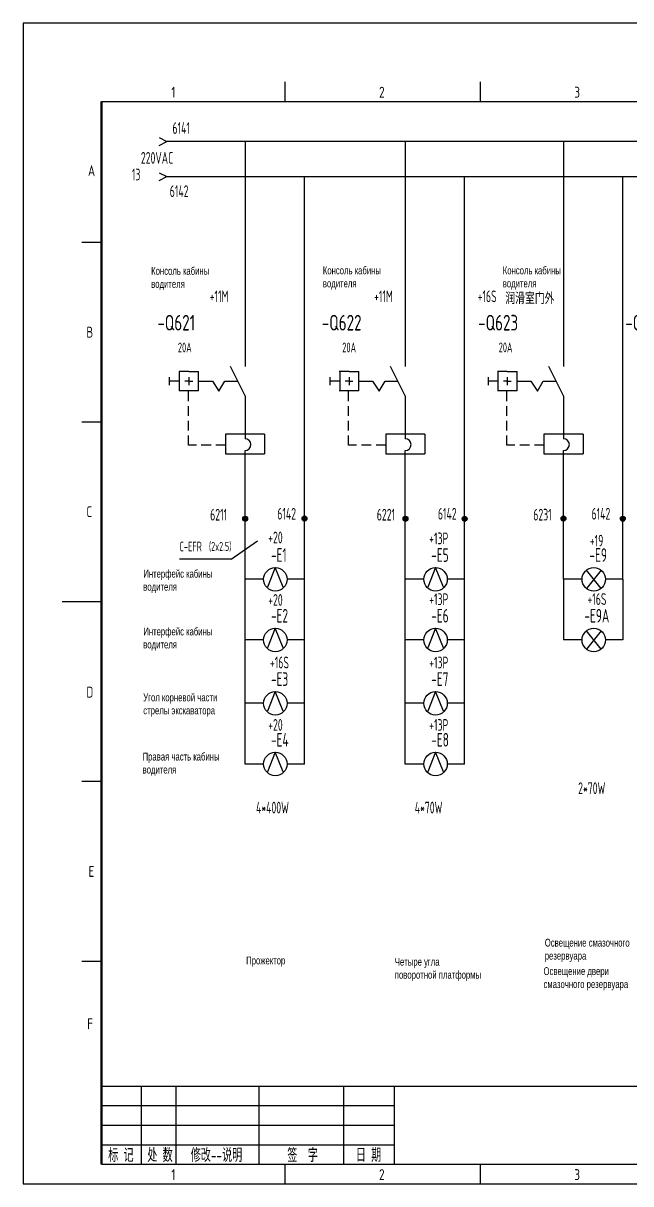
# Model space of a CAD drawing. Header units: millimetres. Extents: x -1988 to 7027, y -1849 to 2867.
# Drawn here: x 658.3 to 813.8, y 395.4 to 692.4 of the extents above; entities that cross this region are included whole.
import ezdxf
from ezdxf.enums import TextEntityAlignment as Align

# ---------------------------------------------------------------- set-up
doc = ezdxf.new("R2010")
doc.units = ezdxf.units.MM
doc.header["$LTSCALE"] = 10
doc.linetypes.add('DASHED2', pattern=[0.375, 0.25, -0.125])
doc.linetypes.add('HIDDEN', pattern=[0.375, 0.25, -0.125])
for name, color, linetype in [('01', 7, 'Continuous'), ('CONTINUOUS', 7, 'Continuous'), ('DASHED', 7, 'HIDDEN')]:
    doc.layers.add(name, color=color, linetype=linetype)
doc.styles.add('ROMAN', font='ROMANC.shx', dxfattribs={"width": 0.7, "height": 0.7})
doc.styles.add('ROMANS', font='romans', dxfattribs={"width": 0.67, "bigfont": 'hzlib'})
doc.styles.get("Standard").update_dxf_attribs({"font": 'isocp', "width": 0.707, "bigfont": 'intecad.shx'})

msp = doc.modelspace()

# ---------------------------------------------------------------- hatches: boundary and pattern name
h = msp.add_hatch()
h.set_pattern_fill('ANGLE', scale=0.01, style=0)
h.set_pattern_definition([(0, (-115.819705, 351.8176), (0, 0.06985), [0.0508, -0.01905]), (90, (-115.819705, 351.8176), (-0.06985, 4e-18), [0.0508, -0.01905])])
h.paths.add_polyline_path([(714.49, 565.61, 1), (715.73, 565.61, 1)])
h = msp.add_hatch()
h.set_pattern_fill('ANGLE', scale=0.1, style=0)
h.set_pattern_definition([(0, (-114.7929, 338.3424), (0, 0.6985), [0.508, -0.1905]), (90, (-114.7929, 338.3424), (-0.6985, 4e-17), [0.508, -0.1905])])
h.paths.add_polyline_path([(714.49, 565.61, 1), (715.73, 565.61, 1)])
h = msp.add_hatch()
h.set_pattern_fill('ANGLE', scale=0.01, style=0)
h.set_pattern_definition([(0, (-100.63757, 351.86362), (0, 0.06985), [0.0508, -0.01905]), (90, (-100.63757, 351.86362), (-0.06985, 4e-18), [0.0508, -0.01905])])
h.paths.add_polyline_path([(729.67, 565.66, 1), (730.91, 565.66, 1)])
h = msp.add_hatch()
h.set_pattern_fill('ANGLE', scale=0.1, style=0)
h.set_pattern_definition([(0, (-99.61074, 338.3884), (0, 0.6985), [0.508, -0.1905]), (90, (-99.61074, 338.3884), (-0.6985, 4e-17), [0.508, -0.1905])])
h.paths.add_polyline_path([(729.67, 565.66, 1), (730.91, 565.66, 1)])
h = msp.add_hatch()
h.set_pattern_fill('ANGLE', scale=0.01, style=0)
h.set_pattern_definition([(0, (-74.800305, 351.81268), (0, 0.06985), [0.0508, -0.01905]), (90, (-74.800305, 351.81268), (-0.06985, 4e-18), [0.0508, -0.01905])])
h.paths.add_polyline_path([(755.51, 565.61, 1), (756.75, 565.61, 1)])
h = msp.add_hatch()
h.set_pattern_fill('ANGLE', scale=0.1, style=0)
h.set_pattern_definition([(0, (-73.7735, 338.33745), (0, 0.6985), [0.508, -0.1905]), (90, (-73.7735, 338.33745), (-0.6985, 4e-17), [0.508, -0.1905])])
h.paths.add_polyline_path([(755.51, 565.61, 1), (756.75, 565.61, 1)])
h = msp.add_hatch()
h.set_pattern_fill('ANGLE', scale=0.01, style=0)
h.set_pattern_definition([(0, (-59.65308, 351.80887), (0, 0.06985), [0.0508, -0.01905]), (90, (-59.65308, 351.80887), (-0.06985, 4e-18), [0.0508, -0.01905])])
h.paths.add_polyline_path([(770.65, 565.6, 1), (771.9, 565.6, 1)])
h = msp.add_hatch()
h.set_pattern_fill('ANGLE', scale=0.1, style=0)
h.set_pattern_definition([(0, (-58.62625, 338.33364), (0, 0.6985), [0.508, -0.1905]), (90, (-58.62625, 338.33364), (-0.6985, 4e-17), [0.508, -0.1905])])
h.paths.add_polyline_path([(770.65, 565.6, 1), (771.9, 565.6, 1)])
h = msp.add_hatch()
h.set_pattern_fill('ANGLE', scale=0.01, style=0)
h.set_pattern_definition([(0, (-34.36881, 351.85829), (0, 0.06985), [0.0508, -0.01905]), (90, (-34.36881, 351.85829), (-0.06985, 4e-18), [0.0508, -0.01905])])
h.paths.add_polyline_path([(795.94, 565.65, 1), (797.18, 565.65, 1)])
h = msp.add_hatch()
h.set_pattern_fill('ANGLE', scale=0.1, style=0)
h.set_pattern_definition([(0, (-33.342, 338.38306), (0, 0.6985), [0.508, -0.1905]), (90, (-33.342, 338.38306), (-0.6985, 4e-17), [0.508, -0.1905])])
h.paths.add_polyline_path([(795.94, 565.65, 1), (797.18, 565.65, 1)])
h = msp.add_hatch()
h.set_pattern_fill('ANGLE', scale=0.01, style=0)
h.set_pattern_definition([(0, (-19.16129, 351.84211), (0, 0.06985), [0.0508, -0.01905]), (90, (-19.16129, 351.84211), (-0.06985, 4e-18), [0.0508, -0.01905])])
h.paths.add_polyline_path([(811.14, 565.64, 1), (812.39, 565.64, 1)])
h = msp.add_hatch()
h.set_pattern_fill('ANGLE', scale=0.1, style=0)
h.set_pattern_definition([(0, (-18.13446, 338.3669), (0, 0.6985), [0.508, -0.1905]), (90, (-18.13446, 338.3669), (-0.6985, 4e-17), [0.508, -0.1905])])
h.paths.add_polyline_path([(811.14, 565.64, 1), (812.39, 565.64, 1)])

# ---------------------------------------------------------------- linework, layer by layer
for p, q in [((694.6, 662.22), (879, 662.22)), ((694.6, 653.14), (894.2, 653.14)), ((730.26, 502.83), (730.26, 653.14)), ((771.27, 502.83), (771.27, 653.14)), ((811.76, 550.1), (811.76, 653.14)), ((711.54, 555.26), (718.3, 559.92)), ((711.54, 555.26), (698.33, 555.26)), ((722.82, 553.1), (720.82, 548.1)), ((724.82, 548.1), (722.82, 553.1)), ((763.83, 553.1), (761.83, 548.1)), ((765.83, 548.1), (763.83, 553.1)), ((719.82, 550.1), (715.07, 550.1)), ((730.26, 550.1), (725.82, 550.1)), ((760.83, 550.1), (756.07, 550.1)), ((771.27, 550.1), (766.83, 550.1)), ((796.57, 550.1), (796.57, 534.57)), ((811.76, 550.1), (811.76, 534.61)), ((722.82, 537.57), (720.82, 532.57)), ((724.82, 532.57), (722.82, 537.57)), ((763.83, 537.57), (761.83, 532.57)), ((765.83, 532.57), (763.83, 537.57)), ((719.82, 534.57), (715.07, 534.57)), ((730.26, 534.57), (725.82, 534.57)), ((760.83, 534.57), (756.07, 534.57)), ((771.27, 534.57), (766.83, 534.57)), ((801.32, 534.57), (796.56, 534.57)), ((811.76, 534.57), (807.32, 534.57)), ((722.82, 521.36), (720.82, 516.36)), ((724.82, 516.36), (722.82, 521.36)), ((763.83, 521.36), (761.83, 516.36)), ((765.83, 516.36), (763.83, 521.36)), ((719.82, 518.36), (715.07, 518.36)), ((730.26, 518.36), (725.82, 518.36)), ((760.83, 518.36), (756.07, 518.36)), ((771.27, 518.36), (766.83, 518.36)), ((722.82, 505.83), (720.82, 500.83)), ((724.82, 500.83), (722.82, 505.83)), ((763.83, 505.83), (761.83, 500.83)), ((765.83, 500.83), (763.83, 505.83)), ((719.82, 502.83), (715.07, 502.83)), ((730.26, 502.83), (725.82, 502.83)), ((760.83, 502.83), (756.07, 502.83)), ((771.27, 502.83), (766.83, 502.83))]:
    msp.add_line(p, q)
at = {"color": 3}
for p, q in [((801.32, 550.1), (796.57, 550.1)), ((811.76, 550.1), (807.32, 550.1))]:
    msp.add_line(p, q, dxfattribs=at)
at = {"color": 7}
for centre in [(715.11, 565.61), (730.29, 565.66), (756.13, 565.61), (771.27, 565.6), (796.56, 565.65), (811.77, 565.64)]:
    msp.add_circle(centre, 0.621, dxfattribs=at)
for centre in [(722.82, 550.1), (763.83, 550.1), (722.82, 534.57), (763.83, 534.57), (804.32, 534.57), (722.82, 518.36), (763.83, 518.36), (722.82, 502.83), (763.83, 502.83)]:
    msp.add_circle(centre, 3)
at = {"color": 3}
msp.add_circle((804.32, 550.1), 3, dxfattribs=at)
at = {"layer": 'CONTINUOUS', "color": 3}
for p, q in [((1078.3, 692.41), (658.3, 692.41)), ((658.3, 692.41), (658.3, 395.41)), ((806.19, 547.76), (802.45, 552.45)), ((806.19, 552.45), (802.45, 547.76)), ((658.3, 395.41), (1078.3, 395.41))]:
    msp.add_line(p, q, dxfattribs=at)
at = {"layer": 'CONTINUOUS', "linetype": 'Continuous'}
for p, q in [((725.3, 672.41), (725.3, 677.41)), ((775.3, 672.41), (775.3, 677.41)), ((673.3, 636.41), (678.3, 636.41)), ((673.3, 590.41), (678.3, 590.41)), ((668.3, 544.41), (678.3, 544.41)), ((673.3, 498.41), (678.3, 498.41)), ((673.3, 452.41), (678.3, 452.41)), ((678.3, 420.41), (1073.3, 420.41)), ((688.57, 400.41), (688.57, 420.41)), ((697.4, 400.41), (697.4, 420.41)), ((718.64, 420.41), (718.64, 400.41)), ((740.3, 420.41), (740.3, 400.41)), ((753.3, 400.41), (753.3, 420.41)), ((678.3, 415.41), (753.3, 415.41)), ((678.3, 410.41), (753.3, 410.41)), ((678.3, 405.41), (753.3, 405.41)), ((725.3, 395.41), (725.3, 400.41)), ((775.3, 395.41), (775.3, 400.41))]:
    msp.add_line(p, q, dxfattribs=at)
at = {"layer": 'CONTINUOUS'}
for p, q in [((678.3, 672.41), (1073.3, 672.41)), ((693.09, 663.13), (695.09, 662.13)), ((693.09, 661.13), (695.09, 662.13)), ((715.07, 662.22), (715.07, 604.55)), ((756.07, 662.22), (756.07, 604.55)), ((796.57, 662.22), (796.57, 604.55)), ((693.09, 654.15), (695.09, 653.15)), ((693.09, 652.15), (695.09, 653.15)), ((700.68, 603.32), (698.18, 603.32)), ((698.18, 603.32), (698.18, 598.32)), ((700.68, 603.32), (703.18, 603.32)), ((703.18, 598.32), (703.18, 603.32)), ((715.07, 597.05), (711.32, 604.55)), ((741.68, 603.32), (739.18, 603.32)), ((739.29, 603.32), (739.29, 598.32)), ((741.68, 603.32), (744.18, 603.32)), ((744.18, 598.32), (744.18, 603.32)), ((756.07, 597.05), (752.32, 604.55)), ((782.18, 603.32), (779.68, 603.32)), ((779.79, 603.32), (779.79, 598.32)), ((782.18, 603.32), (784.68, 603.32)), ((784.68, 598.32), (784.68, 603.32)), ((796.57, 597.05), (792.82, 604.55)), ((695.67, 601.82), (695.67, 599.82)), ((698.18, 600.82), (695.68, 600.82)), ((700.68, 600.82), (699.68, 600.82)), ((700.68, 601.82), (700.68, 599.82)), ((700.68, 600.82), (701.68, 600.82)), ((703.18, 600.82), (706.7, 600.82)), ((706.7, 600.82), (708.38, 598.28)), ((708.38, 598.28), (709.89, 600.8)), ((709.89, 600.8), (713.19, 600.8)), ((736.78, 601.82), (736.78, 599.82)), ((739.29, 600.82), (736.79, 600.82)), ((741.68, 600.82), (740.68, 600.82)), ((741.68, 601.82), (741.68, 599.82)), ((741.68, 600.82), (742.68, 600.82)), ((744.18, 600.82), (747.71, 600.82)), ((747.71, 600.82), (749.39, 598.28)), ((749.39, 598.28), (750.9, 600.8)), ((750.9, 600.8), (754.2, 600.8)), ((777.28, 601.82), (777.28, 599.82)), ((779.79, 600.82), (777.29, 600.82)), ((782.18, 600.82), (781.18, 600.82)), ((782.18, 601.82), (782.18, 599.82)), ((782.18, 600.82), (783.18, 600.82)), ((784.68, 600.82), (788.2, 600.82)), ((788.2, 600.82), (789.88, 598.28)), ((789.88, 598.28), (791.39, 600.8)), ((791.39, 600.8), (794.69, 600.8)), ((703.2, 598.32), (698.18, 598.32)), ((715.07, 597.05), (715.07, 587.05)), ((744.21, 598.32), (739.18, 598.32)), ((756.07, 597.05), (756.07, 587.05)), ((784.7, 598.32), (779.68, 598.32)), ((796.57, 597.05), (796.57, 587.05)), ((715.07, 588.07), (715.07, 586.07)), ((756.07, 588.07), (756.07, 586.07)), ((796.57, 588.07), (796.57, 586.07)), ((720.07, 587.24), (710.07, 587.24)), ((710.07, 587.24), (710.07, 582.24)), ((720.07, 587.24), (720.07, 582.24)), ((751.07, 587.24), (751.07, 582.24)), ((761.07, 587.24), (751.07, 587.24)), ((761.07, 587.24), (761.07, 582.24)), ((791.57, 587.24), (791.57, 582.24)), ((801.57, 587.24), (791.57, 587.24)), ((801.57, 587.24), (801.57, 582.24)), ((710.07, 582.24), (720.07, 582.24)), ((715.07, 502.83), (715.07, 583.07)), ((751.07, 582.24), (761.07, 582.24)), ((756.07, 502.83), (756.07, 583.07)), ((791.57, 582.24), (801.57, 582.24)), ((796.57, 550.1), (796.57, 583.07)), ((715.11, 565.92), (715.11, 565.56)), ((730.29, 565.97), (730.29, 565.6)), ((756.13, 565.92), (756.13, 565.55)), ((771.27, 565.91), (771.27, 565.55)), ((796.56, 565.96), (796.56, 565.6)), ((811.77, 565.95), (811.77, 565.58)), ((806.19, 532.23), (802.45, 536.92)), ((806.19, 536.92), (802.45, 532.23)), ((678.3, 400.41), (1073.3, 400.41))]:
    msp.add_line(p, q, dxfattribs=at)
at = {"layer": 'CONTINUOUS', "lineweight": 50}
msp.add_line((678.3, 672.41), (678.3, 400.41), dxfattribs=at)
at = {"layer": 'CONTINUOUS'}
for centre in [(715.07, 584.57), (756.07, 584.57), (796.57, 584.57)]:
    msp.add_arc(centre, 1.5, 270, 90, dxfattribs=at)
at = {"layer": 'DASHED'}
for p, q in [((700.56, 584.42), (700.56, 598.32)), ((741.56, 584.42), (741.56, 598.32)), ((782.05, 584.42), (782.05, 598.32)), ((710.12, 584.42), (700.56, 584.42)), ((751.13, 584.42), (741.56, 584.42)), ((791.62, 584.42), (782.05, 584.42))]:
    msp.add_line(p, q, dxfattribs=at)

# ---------------------------------------------------------------- texts
at = {"width": 0.67}
for s, height, p in [('20A', 2.5, (697.89, 608.19)), ('20A', 2.5, (739.96, 608.19)), ('20A', 2.5, (779.99, 608.19)), ('C-EFR', 2.5, (698.31, 557.24)), ('-E1', 3.5, (721.7, 554.56)), ('-E5', 3.5, (762.71, 554.56)), ('-E2', 3.5, (721.7, 539.03)), ('-E6', 3.5, (762.71, 539.03)), ('-E9A', 3.5, (801.91, 539.03)), ('-E3', 3.5, (721.7, 522.82)), ('-E7', 3.5, (762.71, 522.82)), ('-E4', 3.5, (721.7, 507.29)), ('-E8', 3.5, (762.71, 507.29))]:
    msp.add_text(s, height=height, dxfattribs=at).set_placement(p)
at = {"color": 3, "width": 0.67}
msp.add_text('-E9', height=3.5, dxfattribs=at).set_placement((803.2, 554.56))
at = {"color": 3, "linetype": 'DASHED2', "char_height": 2, "attachment_point": 1}
for s, insert, width in [('{\\fArial|b0|i0|c204|p34;\\C256;Консоль кабины водителя}', (691.04, 630.02), 20.7534), ('{\\fArial|b0|i0|c204|p34;\\C256;Консоль кабины водителя}', (734.98, 630.15), 20.7534), ('{\\fArial|b0|i0|c204|p34;\\C256;Консоль кабины водителя}', (781.03, 630.15), 20.7534), ('{\\fArial|b0|i0|c204|p34;\\C256;Интерфейс кабины водителя}', (689.02, 552.53), 20.7534), ('{\\fArial|b0|i0|c204|p34;\\W0.707;\\C256;Интерфейс кабины водителя}', (689.02, 537.74), 20.7534), ('{\\fArial|b0|i0|c204|p34;\\C256;Угол корневой части стрелы экскаватора}', (689.02, 520.88), 20.7534), ('{\\fArial|b0|i0|c204|p34;\\C256;Правая часть кабины водителя}', (688.85, 505.73), 20.7534), ('{\\fArial|b0|i0|c204|p34;\\C256;Освещение смазочного резервуара}', (791.78, 458.11), 22.3265), ('{\\fArial|b0|i0|c204|p34;\\C256;Прожектор}', (715.36, 453.55), 20.7534), ('{\\fArial|b0|i0|c204|p34;\\C256;Четыре угла поворотной платформы}', (753.4, 453.23), 22.3327), ('{\\fArial|b0|i0|c204|p34;\\C256;Освещение двери смазочного резервуара}', (791.46, 450.83), 21.7903)]:
    msp.add_mtext(s, dxfattribs=dict(at, insert=insert, width=width))
at = {"insert": (705.83, 559.68), "char_height": 2.3, "width": 5.272, "attachment_point": 1}
msp.add_mtext('(2x2.5)', dxfattribs=at)
at = {"layer": '01', "linetype": 'HIDDEN', "width": 0.67}
for s, p in [('6141', (696.5, 664.08)), ('220VAC', (688.42, 656.45)), ('13', (686.11, 652.19)), ('6142', (695.81, 647.93)), ('+11M', (706.03, 621.02)), ('+11M', (748.1, 621.02)), ('+16S', (774.6, 621.02)), ('润滑室门外', (781.69, 620.51)), ('6211', (706.14, 565.14)), ('6142', (723.32, 565.38)), ('6221', (748.79, 565.14)), ('6142', (764.42, 565.38)), ('6231', (788.85, 565.14)), ('6142', (803.75, 565.38)), ('+20', (721.01, 559.3)), ('+13P', (762.21, 559.07)), ('+13P', (762.21, 543.51)), ('+16S', (802.71, 543.55)), ('+20', (721.01, 543.32)), ('+16S', (721.44, 527.31)), ('+13P', (762.21, 527.31)), ('+20', (721.01, 511.35)), ('+13P', (762.21, 511.33)), ('2*70W', (800.32, 495.14)), ('4*400W', (717.89, 490.18)), ('4*70W', (758.5, 490.18))]:
    msp.add_text(s, height=3, dxfattribs=at).set_placement(p)
at = {"layer": '01', "color": 3, "linetype": 'HIDDEN', "width": 0.67}
msp.add_text('+19', height=3, dxfattribs=at).set_placement((803.31, 558.49))
at = {"layer": 'CONTINUOUS', "linetype": 'Continuous', "style": 'ROMAN', "width": 0.7}
for s, p in [('1', (696.22, 673.35)), ('2', (749.38, 673.35)), ('3', (799.36, 673.35)), ('A', (674.86, 653.26)), ('B', (674.47, 611.94)), ('C', (674.47, 566)), ('D', (674.47, 519.83)), ('E', (675.03, 473.94)), ('F', (674.68, 434.94)), ('1', (696.22, 396.35)), ('2', (749.38, 396.35)), ('3', (799.36, 396.35))]:
    msp.add_text(s, height=2.8, dxfattribs=at).set_placement(p)
at = {"layer": 'CONTINUOUS', "style": 'ROMANS', "width": 0.67}
for s, p in [('-Q621 ', (692.63, 613.77)), ('-Q622', (734.71, 613.77)), ('-Q623', (774.73, 613.77)), ('-Q624 ', (812.39, 613.77))]:
    msp.add_text(s, height=4, dxfattribs=at).set_placement(p)
at = {"layer": 'CONTINUOUS', "width": 0.67}
for s, p in [('标 记', (683.3, 402.91)), ('处 数', (693.3, 402.91)), ('修改--说明', (707.76, 402.91)), ('签  字', (729.79, 402.91)), ('日 期', (746.67, 402.91))]:
    msp.add_text(s, height=3.5, dxfattribs=at).set_placement(p, align=Align.MIDDLE)

doc.saveas('drawing.dxf')
